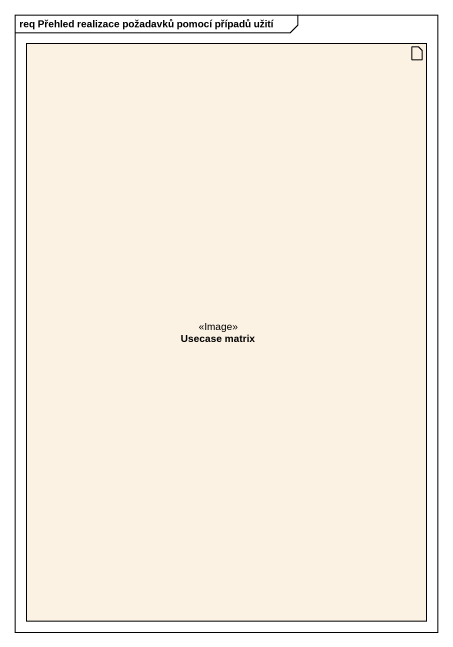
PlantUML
@startuml
mainframe req Přehled realizace požadavků pomocí případů užití
artifact "Usecase matrix" as Usecase_matrix <<Image>>
@enduml
